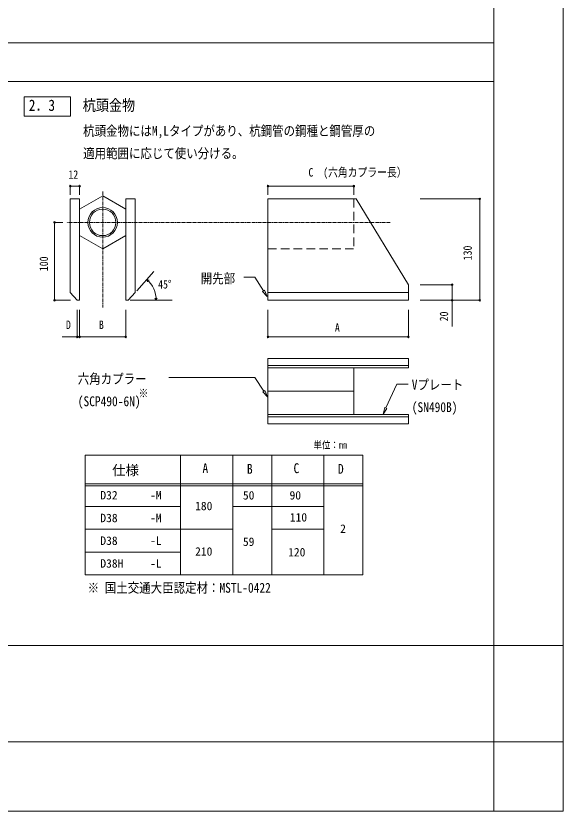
# Model space of a CAD drawing. Units: millimetres, scale not verified. Extents: x -29700 to 29700, y -21000 to 21000.
# Drawn here: x 15492 to 29700, y -21000 to -346 of the extents above; entities that cross this region are included whole.
import ezdxf
from ezdxf.enums import TextEntityAlignment as Align

# ---------------------------------------------------------------- set-up
doc = ezdxf.new("R2010")
doc.units = ezdxf.units.MM
doc.header["$LTSCALE"] = 70
doc.linetypes.add('USER2', pattern=[2, 1.25, -0.25, 0.25, -0.25])
doc.linetypes.add('USER3', pattern=[4.7625, 3.175, -1.5875])
for name, color, linetype, lineweight in [('0-3_DEFPOINTS', 7, 'Continuous', 18), ('0-5_05_SUNPOU', 3, 'Continuous', 18), ('0-6_03_ZU', 2, 'Continuous', 18), ('0-7_06_HYOU', 7, 'Continuous', 5), ('0-8_00_WAKU', 9, 'Continuous', 18), ('0-9_08_CENTER', 1, 'USER2', 18), ('0-A_09_KAKOMI', 7, 'Continuous', 5)]:
    doc.layers.add(name, color=color, linetype=linetype, lineweight=lineweight)
doc.layers.add('0-4_02_TEXT', color=7, linetype='Continuous')
doc.styles.add('ＭＳ ゴシック', font='')
doc.styles.get('ＭＳ ゴシック').set_extended_font_data('MS Gothic')

msp = doc.modelspace()

# ---------------------------------------------------------------- linework, layer by layer
at = {"layer": '0-3_DEFPOINTS'}
for p, q in [((29700, 21000), (29700, -21000)), ((27900, -16700), (27900, -21000)), ((27900, -16700), (29700, -16700)), ((-29700, -19200), (29700, -19200)), ((-29700, -21000), (29700, -21000))]:
    msp.add_line(p, q, dxfattribs=at)
at = {"layer": '0-5_05_SUNPOU'}
for p, q in [((16904.58, -4997.47), (16904.58, -4768.33)), ((16904.58, -4768.33), (17147.58, -4768.33)), ((17147.58, -4997.47), (17147.58, -4768.33)), ((22037.49, -4997.47), (22037.49, -4768.33)), ((22037.49, -4768.33), (24264.99, -4768.33)), ((24264.99, -4997.47), (24264.99, -4768.33)), ((25991.59, -5101.16), (27534.86, -5101.16)), ((27534.86, -5101.16), (27534.86, -7733.66)), ((16706.83, -5708.66), (16496.32, -5708.66)), ((16496.32, -7733.66), (16496.32, -5708.66)), ((18628.14, -7483.67), (19074.93, -6987.38)), ((18892.07, -7190.49), (18908.82, -7252.98)), ((18892.07, -7190.49), (18954.56, -7207.24)), ((16913.32, -7733.66), (16496.32, -7733.66)), ((18461.81, -7733.66), (19545.91, -7733.66)), ((19133.94, -7733.66), (19098.69, -7679.41)), ((19133.94, -7733.66), (19163.3, -7676.02)), ((25991.59, -7733.66), (27534.86, -7733.66)), ((26817.55, -8415.63), (26817.55, -7733.66)), ((17086.83, -7981.9), (17086.83, -8683.12)), ((17147.58, -7981.9), (17147.58, -8384.42)), ((17147.58, -7981.9), (17147.58, -8683.12)), ((18342.33, -7981.9), (18342.33, -8683.12)), ((22037.49, -7981.9), (22037.49, -8683.12)), ((25682.49, -7981.9), (25682.49, -8683.12)), ((16695.51, -8683.12), (18342.33, -8683.12)), ((22037.49, -8683.12), (25682.49, -8683.12))]:
    msp.add_line(p, q, dxfattribs=at)
for points in [[(21923.32, -7487.74), (21693.2, -7133.81), (21413.36, -7133.81)], [(25991.59, -7328.66), (26817.55, -7328.66), (26817.55, -7733.66)], [(21929.69, -10094.46), (21699.56, -9740.53), (19460.81, -9740.53)], [(25100.54, -10528.68), (25381.85, -9912.81), (25676.32, -9912.81)]]:
    msp.add_lwpolyline(points, dxfattribs=at)
for points in [[(21899.03, -7503.88), (22020.18, -7633.49), (21947.62, -7471.59)], [(21905.39, -10110.6), (22026.54, -10240.21), (21953.98, -10078.32)], [(25074.14, -10516.28), (25026.1, -10687.06), (25126.93, -10541.09)]]:
    msp.add_lwpolyline(points, close=True, dxfattribs=at)
for centre in [(16904.58, -4768.33), (17147.58, -4768.33), (22037.49, -4768.33), (24264.99, -4768.33), (27534.86, -5101.16), (16496.32, -5708.66), (26817.55, -7328.66), (16496.32, -7733.66), (26817.55, -7733.66), (27534.86, -7733.66), (17086.83, -8683.12), (17147.58, -8683.12), (18342.33, -8683.12), (22037.49, -8683.12), (25682.49, -8683.12)]:
    msp.add_circle(centre, 21.88, dxfattribs=at)
msp.add_arc((18403.08, -7733.66), 730.86, 0, 48.00485, dxfattribs=at)
at = {"layer": '0-6_03_ZU'}
for p, q in [((16904.58, -5101.16), (16904.58, -7531.22)), ((17147.58, -5101.16), (16904.58, -5101.16)), ((17147.58, -5101.16), (17147.58, -7733.66)), ((18342.33, -5101.16), (18342.33, -7733.66)), ((18342.33, -5101.16), (18585.33, -5101.16)), ((18585.33, -5101.16), (18585.33, -7531.22)), ((22037.49, -5101.16), (24328.89, -5101.16)), ((25682.49, -7328.66), (24328.89, -5101.16)), ((25682.49, -7531.16), (25682.49, -7328.66)), ((18403.08, -7733.66), (18585.33, -7531.22)), ((22037.49, -7531.22), (25682.49, -7531.22)), ((25682.49, -7531.16), (25682.49, -7733.66)), ((18342.33, -7733.66), (18382.83, -7733.66)), ((18342.33, -7733.66), (18403.08, -7733.66)), ((22037.49, -9485.92), (22037.49, -9242.92)), ((25682.49, -9242.92), (22037.49, -9242.92)), ((25682.49, -9485.92), (25682.49, -9242.92)), ((25682.49, -9425.92), (22037.49, -9425.92)), ((22037.49, -10700.92), (22037.49, -9485.92)), ((25682.49, -9485.92), (22037.49, -9485.92)), ((24264.99, -10700.92), (24264.99, -9485.92)), ((22037.49, -10093.42), (24264.99, -10093.42)), ((25682.49, -10700.92), (22037.49, -10700.92)), ((22037.49, -10700.92), (22037.49, -10943.92)), ((25682.49, -10700.92), (25682.49, -10943.92)), ((25682.49, -10760.92), (22037.49, -10760.92)), ((25682.49, -10943.92), (22037.49, -10943.92))]:
    msp.add_line(p, q, dxfattribs=at)
at = {"layer": '0-6_03_ZU', "linetype": 'USER3'}
for p in [(24264.99, -5101.16), (22037.49, -6398.45)]:
    msp.add_line(p, (24264.99, -6398.45), dxfattribs=at)
at = {"layer": '0-6_03_ZU'}
msp.add_lwpolyline([(17147.58, -6053.56), (17744.96, -6398.45), (18342.33, -6053.56), (18342.33, -5363.77), (17744.96, -5018.87), (17147.58, -5363.77)], close=True, dxfattribs=at)
for points in [[(22037.49, -5101.16), (22037.49, -7733.66), (25682.49, -7733.66)], [(17147.58, -7733.66), (17086.83, -7733.66), (16904.58, -7531.22)]]:
    msp.add_lwpolyline(points, dxfattribs=at)
for radius in [384.75, 344.25]:
    msp.add_circle((17744.96, -5708.66), radius, dxfattribs=at)
at = {"layer": '0-7_06_HYOU'}
for p, q in [((17289.44, -14862.63), (17289.44, -11758.36)), ((17289.44, -11758.36), (24498.17, -11758.36)), ((19769.79, -14862.63), (19769.79, -11758.36)), ((21122.49, -14862.63), (21122.49, -11758.36)), ((22133.98, -14862.63), (22133.98, -11758.36)), ((23486.68, -14862.63), (23486.68, -11758.36)), ((24498.17, -14862.63), (24498.17, -11758.36)), ((17289.44, -12499.22), (24498.17, -12499.22)), ((17289.44, -12549.22), (24498.17, -12549.22)), ((17289.44, -13090.07), (19769.79, -13090.07)), ((21122.49, -13090.07), (23486.68, -13090.07)), ((17289.44, -13680.92), (21122.49, -13680.92)), ((23486.68, -13680.92), (22133.98, -13680.92)), ((17289.44, -14271.78), (19769.79, -14271.78)), ((17289.44, -14862.63), (24498.17, -14862.63))]:
    msp.add_line(p, q, dxfattribs=at)
at = {"layer": '0-8_00_WAKU'}
for p, q in [((27900, -16700), (27900, 16550)), ((900, -2050), (27900, -2050)), ((-27900, -16700), (27900, -16700))]:
    msp.add_line(p, q, dxfattribs=at)
msp.add_lwpolyline([(900, -16700), (900, -1050), (27900, -1050)], dxfattribs=at)
at = {"layer": '0-9_08_CENTER'}
for p, q in [((17744.96, -4905.22), (17744.96, -7923.02)), ((25210.03, -5708.66), (16803.33, -5708.66))]:
    msp.add_line(p, q, dxfattribs=at)
at = {"layer": '0-A_09_KAKOMI'}
for q in [(16910.81, -2450), (15710.81, -2950)]:
    msp.add_line((16910.81, -2950), q, dxfattribs=at)
msp.add_lwpolyline([(16910.81, -2450), (15710.81, -2450), (15710.81, -2950)], dxfattribs=at)

# ---------------------------------------------------------------- texts
at = {"layer": '0-4_02_TEXT', "style": 'ＭＳ ゴシック', "width": 0.85}
for s, height, p in [('杭頭金物', 293.3, (17228.1, -2901.33)), ('2．3', 293.3, (15828.1, -2901.33)), ('杭頭金物にはM,Lタイプがあり、杭鋼管の鋼種と鋼管厚の', 256.6, (17237.86, -3537.34)), ('適用範囲に応じて使い分ける。', 256.6, (17237.86, -4120.67)), ('C\u3000(六角カプラー長）', 219.9, (23087.9, -4585.48)), ('12', 219.9, (16856.08, -4642.7)), ('開先部', 256.6, (20291.32, -7370.76)), ('45°', 219.9, (19184.56, -7494.07)), ('D', 219.9, (16791.45, -8545.31)), ('B', 219.9, (17648.78, -8545.31)), ('A', 219.9, (23774.99, -8617.93)), ('六角カプラー', 256.6, (17098.05, -9977.48)), ('Vプレート', 256.6, (25770.48, -10130.36)), ('(SCP490-6N)', 256.6, (17098.05, -10560.82)), ('(SN490B)', 256.6, (25770.48, -10713.69)), ('単位：mm', 183.3, (23221.48, -11637.76)), ('A', 256.6, (20336.55, -12299.07)), ('C', 256.6, (22700.74, -12299.07)), ('B', 256.6, (21490.81, -12317.1)), ('D', 256.6, (23855, -12317.1)), ('※ 国土交通大臣認定材：MSTL-0422', 256.6, (17355.22, -15405.15))]:
    msp.add_text(s, height=height, dxfattribs=at).set_placement(p, align=Align.BOTTOM_LEFT)
for s, rotation, p in [('130', 90, (27395.19, -6693.66)), ('100', 90, (16392.24, -6976.16)), ('20', 90, (26781.54, -8278.91)), ('※', 180, (18930.68, -9958.08))]:
    msp.add_text(s, height=219.9, rotation=rotation, dxfattribs=at).set_placement(p, align=Align.BOTTOM_LEFT)
at = {"layer": '0-4_02_TEXT', "style": 'ＭＳ ゴシック'}
for s, height, p in [('仕様', 256.6, (17989.71, -12350.96)), ('D32', 219.9, (17684.63, -12970.94)), ('-M', 219.9, (18974.4, -12970.94)), ('50', 219.9, (21386.56, -12973.95)), ('90', 219.9, (22596.84, -12973.95)), ('180', 219.9, (20145.16, -13250.47)), ('D38', 219.9, (17684.63, -13561.79)), ('-M', 219.9, (18974.4, -13561.79)), ('110', 219.9, (22604.93, -13544.59)), ('2', 219.9, (23911.85, -13840.02)), ('D38', 219.9, (17684.63, -14152.65)), ('-L', 219.9, (18974.4, -14152.65)), ('59', 219.9, (21386.56, -14178.89)), ('210', 219.9, (20145.16, -14432.18)), ('120', 219.9, (22560.67, -14451.08)), ('D38H', 219.9, (17684.63, -14743.5)), ('-L', 219.9, (18974.4, -14743.5))]:
    msp.add_text(s, height=height, dxfattribs=at).set_placement(p, align=Align.BOTTOM_LEFT)

doc.saveas('drawing.dxf')
